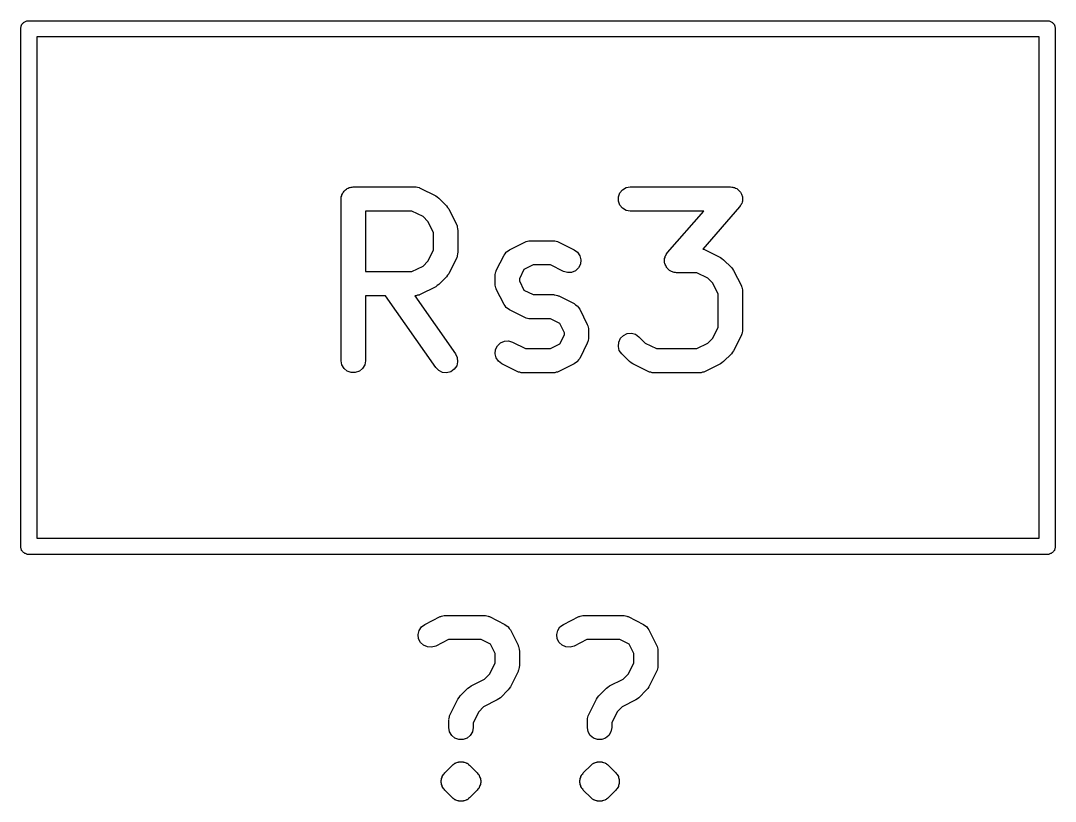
# Model space of a CAD drawing. Extents: x 49 to 243, y -147 to -41.
# Drawn here: x 162.15 to 168.55, y -87.51 to -82.68 of the extents above; entities that cross this region are included whole.
import ezdxf

# ---------------------------------------------------------------- set-up
doc = ezdxf.new("R2010")
doc.units = 0
doc.header["$MEASUREMENT"] = 0
doc.layers.add('BLACK', color=7, linetype='CONTINUOUS')

msp = doc.modelspace()

# ---------------------------------------------------------------- linework, layer by layer
at = {"layer": 'BLACK', "linetype": 'CONTINUOUS'}
for p, q in [((162.171, -82.6891), (162.175, -82.6869)), ((162.175, -82.6869), (162.179, -82.684)), ((162.179, -82.684), (162.183, -82.6825)), ((162.183, -82.6825), (162.187, -82.6803)), ((162.187, -82.6803), (162.191, -82.6795)), ((162.191, -82.6795), (162.195, -82.678)), ((162.195, -82.678), (168.513, -82.678)), ((168.513, -82.678), (168.517, -82.6795)), ((168.517, -82.6795), (168.521, -82.6803)), ((168.521, -82.6803), (168.525, -82.6825)), ((168.525, -82.6825), (168.529, -82.684)), ((168.529, -82.684), (168.533, -82.6869)), ((168.533, -82.6869), (168.537, -82.6891)), ((162.154, -82.7192), (162.156, -82.715)), ((162.154, -82.7368), (162.154, -82.7192)), ((162.154, -85.9192), (162.154, -82.7368)), ((162.154, -82.7368), (162.154, -82.7368)), ((162.156, -82.7106), (162.159, -82.7068)), ((162.156, -82.715), (162.156, -82.7106)), ((162.159, -82.7068), (162.16, -82.7026)), ((162.16, -82.7026), (162.163, -82.6992)), ((162.163, -82.6992), (162.165, -82.6954)), ((162.165, -82.6954), (162.169, -82.6925)), ((162.169, -82.6925), (162.171, -82.6891)), ((168.537, -82.6891), (168.539, -82.6925)), ((168.539, -82.6925), (168.543, -82.6954)), ((168.543, -82.6954), (168.545, -82.6992)), ((168.545, -82.6992), (168.548, -82.7026)), ((168.548, -82.7026), (168.549, -82.7068)), ((168.549, -82.7068), (168.552, -82.7106)), ((168.552, -82.7106), (168.552, -82.715)), ((168.552, -82.715), (168.554, -82.7192)), ((168.554, -82.7192), (168.554, -85.9368)), ((162.254, -82.778), (162.254, -85.878)), ((168.454, -82.778), (162.254, -82.778)), ((168.454, -85.878), (168.454, -82.778)), ((164.18, -83.7132), (164.185, -83.7099)), ((164.185, -83.7099), (164.192, -83.7088)), ((164.192, -83.7088), (164.198, -83.7065)), ((164.198, -83.7065), (164.205, -83.7065)), ((164.205, -83.7065), (164.211, -83.7054)), ((164.211, -83.7054), (164.592, -83.7054)), ((164.592, -83.7054), (164.596, -83.7061)), ((164.596, -83.7061), (164.601, -83.7059)), ((164.601, -83.7059), (164.609, -83.7084)), ((164.609, -83.7084), (164.618, -83.7099)), ((164.618, -83.7099), (164.621, -83.7121)), ((165.877, -83.7229), (165.9, -83.7099)), ((165.9, -83.7099), (165.925, -83.7054)), ((165.925, -83.7054), (166.544, -83.7054)), ((166.544, -83.7054), (166.552, -83.7067)), ((166.552, -83.7067), (166.559, -83.7068)), ((166.559, -83.7068), (166.564, -83.7089)), ((166.564, -83.7089), (166.57, -83.7099)), ((166.57, -83.7099), (166.576, -83.7136)), ((164.136, -83.7804), (164.137, -83.7739)), ((164.137, -83.7674), (164.14, -83.7612)), ((164.137, -83.7739), (164.137, -83.7674)), ((164.14, -83.7612), (164.141, -83.7547)), ((164.141, -83.7547), (164.144, -83.749)), ((164.144, -83.749), (164.146, -83.7429)), ((164.146, -83.7429), (164.15, -83.7379)), ((164.15, -83.7379), (164.154, -83.7322)), ((164.154, -83.7322), (164.159, -83.728)), ((164.159, -83.728), (164.163, -83.7229)), ((164.163, -83.7229), (164.169, -83.7196)), ((164.169, -83.7196), (164.174, -83.7154)), ((164.174, -83.7154), (164.18, -83.7132)), ((164.621, -83.7121), (164.626, -83.7133)), ((164.626, -83.7133), (164.721, -83.7609)), ((164.721, -83.7609), (164.731, -83.7681)), ((164.731, -83.7681), (164.74, -83.775)), ((164.74, -83.775), (164.788, -83.8226)), ((165.852, -83.7674), (165.86, -83.7429)), ((165.852, -83.7934), (165.852, -83.7674)), ((165.86, -83.7429), (165.877, -83.7229)), ((166.576, -83.7136), (166.583, -83.7162)), ((166.583, -83.7162), (166.588, -83.72)), ((166.588, -83.72), (166.593, -83.7229)), ((166.593, -83.7229), (166.597, -83.7285)), ((166.597, -83.7285), (166.603, -83.7334)), ((166.603, -83.7334), (166.606, -83.7384)), ((166.606, -83.7384), (166.609, -83.7429)), ((166.609, -83.7429), (166.612, -83.7498)), ((166.612, -83.7498), (166.615, -83.7562)), ((166.615, -83.7562), (166.616, -83.7619)), ((166.616, -83.7619), (166.618, -83.7674)), ((166.618, -83.7674), (166.618, -83.7747)), ((166.618, -83.7747), (166.619, -83.7819)), ((164.136, -84.7804), (164.136, -83.7804)), ((164.788, -83.8226), (164.795, -83.8324)), ((164.795, -83.8324), (164.802, -83.8421)), ((165.86, -83.8179), (165.852, -83.7934)), ((165.877, -83.8378), (165.86, -83.8179)), ((165.9, -83.8509), (165.877, -83.8378)), ((166.601, -83.8298), (166.373, -84.0898)), ((166.605, -83.8235), (166.601, -83.8298)), ((166.609, -83.8179), (166.605, -83.8235)), ((166.611, -83.8124), (166.609, -83.8179)), ((166.614, -83.8075), (166.611, -83.8124)), ((166.616, -83.8003), (166.614, -83.8075)), ((166.618, -83.7934), (166.616, -83.8003)), ((166.619, -83.7819), (166.618, -83.7876)), ((166.618, -83.7876), (166.618, -83.7934)), ((164.286, -83.8554), (164.286, -84.2292)), ((164.574, -83.8554), (164.286, -83.8554)), ((164.643, -83.8896), (164.574, -83.8554)), ((164.673, -83.92), (164.643, -83.8896)), ((164.802, -83.8421), (164.85, -83.9373)), ((165.925, -83.8554), (165.9, -83.8509)), ((166.379, -83.8554), (165.925, -83.8554)), ((166.155, -84.1119), (166.379, -83.8554)), ((164.708, -83.9886), (164.673, -83.92)), ((164.85, -83.9373), (164.851, -83.9415)), ((164.851, -83.9415), (164.853, -83.9452)), ((164.853, -83.9452), (164.855, -83.9539)), ((164.855, -83.9539), (164.857, -83.9623)), ((164.857, -83.9623), (164.857, -83.9666)), ((164.857, -83.9666), (164.858, -83.9709)), ((164.708, -84.096), (164.708, -83.9886)), ((164.858, -83.9709), (164.858, -84.1137)), ((164.673, -84.1645), (164.708, -84.096)), ((165.169, -84.1008), (165.178, -84.0943)), ((165.178, -84.0943), (165.273, -84.0466)), ((165.273, -84.0466), (165.277, -84.0454)), ((165.277, -84.0454), (165.281, -84.0432)), ((165.281, -84.0432), (165.289, -84.0417)), ((165.289, -84.0417), (165.298, -84.0392)), ((165.298, -84.0392), (165.302, -84.0395)), ((165.302, -84.0395), (165.306, -84.0387)), ((165.306, -84.0387), (165.449, -84.0387)), ((165.449, -84.0387), (165.453, -84.0395)), ((165.453, -84.0395), (165.458, -84.0392)), ((165.458, -84.0392), (165.466, -84.0417)), ((165.466, -84.0417), (165.475, -84.0432)), ((165.475, -84.0432), (165.479, -84.0454)), ((165.479, -84.0454), (165.483, -84.0466)), ((165.483, -84.0466), (165.578, -84.0943)), ((165.578, -84.0943), (165.599, -84.1098)), ((166.373, -84.0898), (166.38, -84.0909)), ((166.38, -84.0909), (166.383, -84.093)), ((166.383, -84.093), (166.388, -84.0943)), ((166.388, -84.0943), (166.483, -84.1419)), ((164.85, -84.1473), (164.802, -84.2425)), ((164.851, -84.1431), (164.85, -84.1473)), ((164.853, -84.1394), (164.851, -84.1431)), ((164.855, -84.1307), (164.853, -84.1394)), ((164.857, -84.1223), (164.855, -84.1307)), ((164.858, -84.1137), (164.857, -84.118)), ((164.857, -84.118), (164.857, -84.1223)), ((165.096, -84.223), (165.144, -84.1278)), ((165.144, -84.1278), (165.151, -84.119)), ((165.151, -84.119), (165.157, -84.1098)), ((165.157, -84.1098), (165.158, -84.1085)), ((165.158, -84.1085), (165.16, -84.1069)), ((165.16, -84.1069), (165.169, -84.1008)), ((165.599, -84.1098), (165.613, -84.1315)), ((165.613, -84.1315), (165.619, -84.1568)), ((165.619, -84.1568), (165.616, -84.1827)), ((166.136, -84.1598), (166.137, -84.1541)), ((166.137, -84.167), (166.136, -84.1598)), ((166.137, -84.1483), (166.14, -84.1414)), ((166.137, -84.1541), (166.137, -84.1483)), ((166.14, -84.1414), (166.141, -84.1342)), ((166.141, -84.1342), (166.144, -84.1293)), ((166.144, -84.1293), (166.146, -84.1238)), ((166.146, -84.1238), (166.151, -84.1182)), ((166.151, -84.1182), (166.155, -84.1119)), ((166.483, -84.1419), (166.492, -84.149)), ((166.492, -84.149), (166.502, -84.1559)), ((166.502, -84.1559), (166.55, -84.2035)), ((164.574, -84.2292), (164.643, -84.1949)), ((164.643, -84.1949), (164.673, -84.1645)), ((165.095, -84.2272), (165.096, -84.223)), ((165.267, -84.2172), (165.239, -84.2743)), ((165.324, -84.1887), (165.267, -84.2172)), ((165.432, -84.1887), (165.324, -84.1887)), ((165.511, -84.2284), (165.432, -84.1887)), ((165.586, -84.2239), (165.562, -84.2343)), ((165.605, -84.206), (165.586, -84.2239)), ((165.616, -84.1827), (165.605, -84.206)), ((166.137, -84.1744), (166.137, -84.167)), ((166.139, -84.1798), (166.137, -84.1744)), ((166.14, -84.1855), (166.139, -84.1798)), ((166.144, -84.1919), (166.14, -84.1855)), ((166.146, -84.1988), (166.144, -84.1919)), ((166.15, -84.2033), (166.146, -84.1988)), ((166.153, -84.2083), (166.15, -84.2033)), ((166.158, -84.2132), (166.153, -84.2083)), ((166.163, -84.2188), (166.158, -84.2132)), ((166.168, -84.2217), (166.163, -84.2188)), ((166.172, -84.2255), (166.168, -84.2217)), ((166.55, -84.2035), (166.557, -84.2134)), ((166.557, -84.2134), (166.564, -84.223)), ((166.564, -84.223), (166.612, -84.3183)), ((164.286, -84.2292), (164.574, -84.2292)), ((164.788, -84.262), (164.74, -84.3096)), ((164.795, -84.2522), (164.788, -84.262)), ((164.802, -84.2425), (164.795, -84.2522)), ((165.089, -84.248), (165.092, -84.2396)), ((165.089, -84.2523), (165.089, -84.248)), ((165.089, -84.2566), (165.089, -84.2523)), ((165.089, -84.3042), (165.089, -84.2566)), ((165.092, -84.2396), (165.093, -84.2309)), ((165.093, -84.2309), (165.095, -84.2272)), ((165.239, -84.2743), (165.239, -84.2865)), ((165.239, -84.2865), (165.267, -84.3435)), ((165.536, -84.2358), (165.511, -84.2284)), ((165.562, -84.2343), (165.536, -84.2358)), ((166.179, -84.2281), (166.172, -84.2255)), ((166.185, -84.2318), (166.179, -84.2281)), ((166.191, -84.2328), (166.185, -84.2318)), ((166.197, -84.2349), (166.191, -84.2328)), ((166.204, -84.2351), (166.197, -84.2349)), ((166.211, -84.2363), (166.204, -84.2351)), ((166.336, -84.2363), (166.211, -84.2363)), ((166.405, -84.2706), (166.336, -84.2363)), ((166.435, -84.301), (166.405, -84.2706)), ((164.721, -84.3237), (164.626, -84.3713)), ((164.731, -84.3165), (164.721, -84.3237)), ((164.74, -84.3096), (164.731, -84.3165)), ((165.089, -84.3084), (165.089, -84.3042)), ((165.089, -84.3128), (165.089, -84.3084)), ((165.092, -84.3212), (165.089, -84.3128)), ((165.093, -84.3298), (165.092, -84.3212)), ((165.095, -84.3336), (165.093, -84.3298)), ((165.096, -84.3377), (165.095, -84.3336)), ((165.144, -84.433), (165.096, -84.3377)), ((165.267, -84.3435), (165.324, -84.372)), ((166.469, -84.3695), (166.435, -84.301)), ((166.612, -84.3183), (166.613, -84.3224)), ((166.613, -84.3224), (166.615, -84.3262)), ((166.615, -84.3262), (166.616, -84.3348)), ((166.616, -84.3348), (166.619, -84.3432)), ((166.619, -84.3432), (166.619, -84.3475)), ((166.619, -84.3475), (166.619, -84.3518)), ((166.619, -84.3518), (166.619, -84.5899)), ((164.41, -84.3792), (164.286, -84.3792)), ((164.286, -84.3792), (164.286, -84.7804)), ((164.721, -84.8234), (164.41, -84.3792)), ((164.596, -84.3784), (164.593, -84.379)), ((164.593, -84.379), (164.844, -84.7374)), ((164.601, -84.3787), (164.596, -84.3784)), ((164.609, -84.3762), (164.601, -84.3787)), ((164.618, -84.3747), (164.609, -84.3762)), ((164.621, -84.3725), (164.618, -84.3747)), ((164.626, -84.3713), (164.621, -84.3725)), ((165.324, -84.372), (165.449, -84.372)), ((165.449, -84.372), (165.453, -84.3728)), ((165.453, -84.3728), (165.458, -84.3725)), ((165.458, -84.3725), (165.466, -84.375)), ((165.466, -84.375), (165.475, -84.3766)), ((165.475, -84.3766), (165.479, -84.3787)), ((165.479, -84.3787), (165.483, -84.38)), ((165.483, -84.38), (165.578, -84.4276)), ((166.469, -84.5722), (166.469, -84.3695)), ((165.151, -84.4418), (165.144, -84.433)), ((165.157, -84.451), (165.151, -84.4418)), ((165.158, -84.4522), (165.157, -84.451)), ((165.16, -84.4539), (165.158, -84.4522)), ((165.169, -84.46), (165.16, -84.4539)), ((165.178, -84.4665), (165.169, -84.46)), ((165.273, -84.5141), (165.178, -84.4665)), ((165.578, -84.4276), (165.587, -84.4341)), ((165.587, -84.4341), (165.596, -84.4402)), ((165.596, -84.4402), (165.597, -84.4419)), ((165.597, -84.4419), (165.599, -84.4431)), ((165.599, -84.4431), (165.605, -84.4523)), ((165.605, -84.4523), (165.612, -84.4611)), ((165.612, -84.4611), (165.659, -84.5564)), ((165.277, -84.5154), (165.273, -84.5141)), ((165.281, -84.5175), (165.277, -84.5154)), ((165.289, -84.519), (165.281, -84.5175)), ((165.298, -84.5216), (165.289, -84.519)), ((165.302, -84.5213), (165.298, -84.5216)), ((165.306, -84.522), (165.302, -84.5213)), ((165.432, -84.522), (165.306, -84.522)), ((165.489, -84.5506), (165.432, -84.522)), ((165.517, -84.6076), (165.489, -84.5506)), ((165.517, -84.6198), (165.517, -84.6076)), ((165.659, -84.5564), (165.66, -84.5605)), ((165.66, -84.5605), (165.663, -84.5643)), ((165.663, -84.5643), (165.664, -84.5729)), ((165.664, -84.5729), (165.667, -84.5813)), ((165.667, -84.5813), (165.666, -84.5856)), ((165.666, -84.5856), (165.667, -84.5899)), ((165.667, -84.5899), (165.667, -84.6375)), ((166.435, -84.6407), (166.469, -84.5722)), ((166.616, -84.6069), (166.615, -84.6156)), ((166.619, -84.5985), (166.616, -84.6069)), ((166.619, -84.5899), (166.619, -84.5942)), ((166.619, -84.5942), (166.619, -84.5985)), ((165.103, -84.6881), (165.122, -84.6702)), ((165.122, -84.6702), (165.146, -84.6598)), ((165.146, -84.6598), (165.172, -84.6583)), ((165.172, -84.6583), (165.197, -84.6657)), ((165.197, -84.6657), (165.276, -84.7054)), ((165.489, -84.6769), (165.517, -84.6198)), ((165.659, -84.6711), (165.612, -84.7663)), ((165.66, -84.6669), (165.659, -84.6711)), ((165.663, -84.6632), (165.66, -84.6669)), ((165.664, -84.6545), (165.663, -84.6632)), ((165.667, -84.6461), (165.664, -84.6545)), ((165.667, -84.6375), (165.666, -84.6418)), ((165.666, -84.6418), (165.667, -84.6461)), ((165.851, -84.6917), (165.853, -84.6657)), ((165.853, -84.6657), (165.864, -84.6421)), ((165.864, -84.6421), (165.882, -84.6237)), ((165.882, -84.6237), (165.906, -84.6127)), ((165.906, -84.6127), (165.932, -84.6104)), ((165.932, -84.6104), (165.957, -84.6172)), ((165.957, -84.6172), (165.978, -84.6321)), ((165.978, -84.6321), (166.017, -84.6711)), ((166.017, -84.6711), (166.086, -84.7054)), ((166.336, -84.7054), (166.405, -84.6711)), ((166.405, -84.6711), (166.435, -84.6407)), ((166.612, -84.6234), (166.564, -84.7187)), ((166.613, -84.6193), (166.612, -84.6234)), ((166.615, -84.6156), (166.613, -84.6193)), ((165.089, -84.7373), (165.092, -84.7114)), ((165.092, -84.7114), (165.103, -84.6881)), ((165.276, -84.7054), (165.432, -84.7054)), ((165.432, -84.7054), (165.489, -84.6769)), ((165.857, -84.7168), (165.851, -84.6917)), ((165.872, -84.7382), (165.857, -84.7168)), ((166.086, -84.7054), (166.336, -84.7054)), ((166.557, -84.7283), (166.55, -84.7382)), ((166.564, -84.7187), (166.557, -84.7283)), ((164.141, -84.806), (164.136, -84.7804)), ((164.286, -84.7804), (164.282, -84.806)), ((164.844, -84.7374), (164.855, -84.761)), ((164.857, -84.7869), (164.851, -84.8121)), ((164.855, -84.761), (164.857, -84.7869)), ((165.095, -84.7626), (165.089, -84.7373)), ((165.109, -84.7843), (165.095, -84.7626)), ((165.13, -84.7998), (165.109, -84.7843)), ((165.225, -84.8475), (165.13, -84.7998)), ((165.578, -84.7998), (165.483, -84.8475)), ((165.587, -84.7933), (165.578, -84.7998)), ((165.596, -84.7872), (165.587, -84.7933)), ((165.597, -84.7856), (165.596, -84.7872)), ((165.599, -84.7843), (165.597, -84.7856)), ((165.605, -84.7751), (165.599, -84.7843)), ((165.612, -84.7663), (165.605, -84.7751)), ((165.92, -84.7858), (165.872, -84.7382)), ((165.93, -84.7927), (165.92, -84.7858)), ((165.94, -84.7998), (165.93, -84.7927)), ((166.035, -84.8475), (165.94, -84.7998)), ((166.483, -84.7998), (166.388, -84.8475)), ((166.492, -84.7927), (166.483, -84.7998)), ((166.502, -84.7858), (166.492, -84.7927)), ((166.55, -84.7382), (166.502, -84.7858)), ((164.154, -84.8286), (164.141, -84.806)), ((164.174, -84.8453), (164.154, -84.8286)), ((164.198, -84.8542), (164.174, -84.8453)), ((164.224, -84.8542), (164.198, -84.8542)), ((164.249, -84.8453), (164.224, -84.8542)), ((164.269, -84.8286), (164.249, -84.8453)), ((164.282, -84.806), (164.269, -84.8286)), ((164.74, -84.8418), (164.721, -84.8234)), ((164.763, -84.8528), (164.74, -84.8418)), ((164.789, -84.8551), (164.763, -84.8528)), ((164.814, -84.8484), (164.789, -84.8551)), ((164.836, -84.8334), (164.814, -84.8484)), ((164.851, -84.8121), (164.836, -84.8334)), ((165.229, -84.8487), (165.225, -84.8475)), ((165.233, -84.8509), (165.229, -84.8487)), ((165.242, -84.8524), (165.233, -84.8509)), ((165.25, -84.8549), (165.242, -84.8524)), ((165.255, -84.8546), (165.25, -84.8549)), ((165.259, -84.8554), (165.255, -84.8546)), ((165.449, -84.8554), (165.259, -84.8554)), ((165.453, -84.8546), (165.449, -84.8554)), ((165.458, -84.8549), (165.453, -84.8546)), ((165.466, -84.8524), (165.458, -84.8549)), ((165.475, -84.8509), (165.466, -84.8524)), ((165.479, -84.8487), (165.475, -84.8509)), ((165.483, -84.8475), (165.479, -84.8487)), ((166.039, -84.8487), (166.035, -84.8475)), ((166.043, -84.8509), (166.039, -84.8487)), ((166.051, -84.8524), (166.043, -84.8509)), ((166.06, -84.8549), (166.051, -84.8524)), ((166.064, -84.8546), (166.06, -84.8549)), ((166.068, -84.8554), (166.064, -84.8546)), ((166.354, -84.8554), (166.068, -84.8554)), ((166.358, -84.8546), (166.354, -84.8554)), ((166.363, -84.8549), (166.358, -84.8546)), ((166.371, -84.8524), (166.363, -84.8549)), ((166.38, -84.8509), (166.371, -84.8524)), ((166.383, -84.8487), (166.38, -84.8509)), ((166.388, -84.8475), (166.383, -84.8487)), ((162.254, -85.878), (168.454, -85.878)), ((162.154, -85.9368), (162.154, -85.9192)), ((162.156, -85.941), (162.154, -85.9368)), ((162.156, -85.9454), (162.156, -85.941)), ((162.159, -85.9492), (162.156, -85.9454)), ((162.16, -85.9534), (162.159, -85.9492)), ((168.549, -85.9492), (168.548, -85.9534)), ((168.552, -85.9454), (168.549, -85.9492)), ((168.554, -85.9368), (168.552, -85.941)), ((168.552, -85.941), (168.552, -85.9454)), ((162.163, -85.9568), (162.16, -85.9534)), ((162.165, -85.9606), (162.163, -85.9568)), ((162.169, -85.9635), (162.165, -85.9606)), ((162.171, -85.9669), (162.169, -85.9635)), ((162.175, -85.9691), (162.171, -85.9669)), ((162.179, -85.972), (162.175, -85.9691)), ((162.183, -85.9735), (162.179, -85.972)), ((162.187, -85.9757), (162.183, -85.9735)), ((162.191, -85.9765), (162.187, -85.9757)), ((162.195, -85.978), (162.191, -85.9765)), ((168.513, -85.978), (162.195, -85.978)), ((168.517, -85.9765), (168.513, -85.978)), ((168.521, -85.9757), (168.517, -85.9765)), ((168.525, -85.9735), (168.521, -85.9757)), ((168.529, -85.972), (168.525, -85.9735)), ((168.533, -85.9691), (168.529, -85.972)), ((168.537, -85.9669), (168.533, -85.9691)), ((168.539, -85.9635), (168.537, -85.9669)), ((168.543, -85.9606), (168.539, -85.9635)), ((168.545, -85.9568), (168.543, -85.9606)), ((168.548, -85.9534), (168.545, -85.9568)), ((164.654, -86.4109), (164.749, -86.3633)), ((164.749, -86.3633), (164.753, -86.3621)), ((164.753, -86.3621), (164.757, -86.3599)), ((164.757, -86.3599), (164.766, -86.3584)), ((164.766, -86.3584), (164.774, -86.3559)), ((164.774, -86.3559), (164.778, -86.3561)), ((164.778, -86.3561), (164.783, -86.3554)), ((164.783, -86.3554), (165.021, -86.3554)), ((165.021, -86.3554), (165.025, -86.3561)), ((165.025, -86.3561), (165.029, -86.3559)), ((165.029, -86.3559), (165.038, -86.3584)), ((165.038, -86.3584), (165.046, -86.3599)), ((165.046, -86.3599), (165.05, -86.3621)), ((165.05, -86.3621), (165.054, -86.3633)), ((165.054, -86.3633), (165.149, -86.4109)), ((165.511, -86.4109), (165.606, -86.3633)), ((165.606, -86.3633), (165.61, -86.3621)), ((165.61, -86.3621), (165.614, -86.3599)), ((165.614, -86.3599), (165.623, -86.3584)), ((165.623, -86.3584), (165.631, -86.3559)), ((165.631, -86.3559), (165.635, -86.3561)), ((165.635, -86.3561), (165.64, -86.3554)), ((165.64, -86.3554), (165.878, -86.3554)), ((165.878, -86.3554), (165.882, -86.3561)), ((165.882, -86.3561), (165.886, -86.3559)), ((165.886, -86.3559), (165.895, -86.3584)), ((165.895, -86.3584), (165.903, -86.3599)), ((165.903, -86.3599), (165.907, -86.3621)), ((165.907, -86.3621), (165.911, -86.3633)), ((165.911, -86.3633), (166.007, -86.4109)), ((164.612, -86.4735), (164.619, -86.4482)), ((164.619, -86.4482), (164.633, -86.4264)), ((164.633, -86.4264), (164.654, -86.4109)), ((165.149, -86.4109), (165.158, -86.4175)), ((165.158, -86.4175), (165.167, -86.4235)), ((165.167, -86.4235), (165.169, -86.4252)), ((165.169, -86.4252), (165.17, -86.4264)), ((165.17, -86.4264), (165.176, -86.4356)), ((165.176, -86.4356), (165.183, -86.4445)), ((165.183, -86.4445), (165.231, -86.5397)), ((165.47, -86.4735), (165.476, -86.4482)), ((165.476, -86.4482), (165.49, -86.4264)), ((165.49, -86.4264), (165.511, -86.4109)), ((166.007, -86.4109), (166.015, -86.4175)), ((166.015, -86.4175), (166.025, -86.4235)), ((166.025, -86.4235), (166.026, -86.4252)), ((166.026, -86.4252), (166.028, -86.4264)), ((166.028, -86.4264), (166.034, -86.4356)), ((166.034, -86.4356), (166.04, -86.4445)), ((166.04, -86.4445), (166.088, -86.5397)), ((164.615, -86.4994), (164.612, -86.4735)), ((164.627, -86.5227), (164.615, -86.4994)), ((164.646, -86.5406), (164.627, -86.5227)), ((164.8, -86.5054), (164.721, -86.5451)), ((165.003, -86.5054), (164.8, -86.5054)), ((165.06, -86.5339), (165.003, -86.5054)), ((165.473, -86.4994), (165.47, -86.4735)), ((165.484, -86.5227), (165.473, -86.4994)), ((165.503, -86.5406), (165.484, -86.5227)), ((165.657, -86.5054), (165.578, -86.5451)), ((165.86, -86.5054), (165.657, -86.5054)), ((165.917, -86.5339), (165.86, -86.5054)), ((164.67, -86.5509), (164.646, -86.5406)), ((164.696, -86.5525), (164.67, -86.5509)), ((164.721, -86.5451), (164.696, -86.5525)), ((165.089, -86.5909), (165.06, -86.5339)), ((165.089, -86.6508), (165.089, -86.5909)), ((165.231, -86.5397), (165.232, -86.5438)), ((165.232, -86.5438), (165.234, -86.5476)), ((165.234, -86.5476), (165.236, -86.5562)), ((165.236, -86.5562), (165.238, -86.5647)), ((165.238, -86.5647), (165.238, -86.569)), ((165.238, -86.569), (165.239, -86.5732)), ((165.239, -86.5732), (165.239, -86.6685)), ((165.527, -86.5509), (165.503, -86.5406)), ((165.553, -86.5525), (165.527, -86.5509)), ((165.578, -86.5451), (165.553, -86.5525)), ((165.946, -86.5909), (165.917, -86.5339)), ((165.946, -86.6508), (165.946, -86.5909)), ((166.088, -86.5397), (166.089, -86.5438)), ((166.089, -86.5438), (166.091, -86.5476)), ((166.091, -86.5476), (166.093, -86.5562)), ((166.093, -86.5562), (166.095, -86.5647)), ((166.095, -86.5647), (166.095, -86.569)), ((166.095, -86.569), (166.096, -86.5732)), ((166.096, -86.5732), (166.096, -86.6685)), ((165.054, -86.7193), (165.089, -86.6508)), ((165.911, -86.7193), (165.946, -86.6508)), ((165.024, -86.7497), (165.054, -86.7193)), ((165.231, -86.702), (165.183, -86.7973)), ((165.232, -86.6979), (165.231, -86.702)), ((165.234, -86.6941), (165.232, -86.6979)), ((165.236, -86.6855), (165.234, -86.6941)), ((165.238, -86.6771), (165.236, -86.6855)), ((165.239, -86.6685), (165.238, -86.6727)), ((165.238, -86.6727), (165.238, -86.6771)), ((165.881, -86.7497), (165.911, -86.7193)), ((166.088, -86.702), (166.04, -86.7973)), ((166.089, -86.6979), (166.088, -86.702)), ((166.091, -86.6941), (166.089, -86.6979)), ((166.093, -86.6855), (166.091, -86.6941)), ((166.095, -86.6771), (166.093, -86.6855)), ((166.096, -86.6685), (166.095, -86.6727)), ((166.095, -86.6727), (166.095, -86.6771)), ((164.94, -86.7919), (165.024, -86.7497)), ((165.797, -86.7919), (165.881, -86.7497)), ((164.872, -86.8535), (164.92, -86.8059)), ((164.92, -86.8059), (164.93, -86.799)), ((164.93, -86.799), (164.94, -86.7919)), ((165.169, -86.8167), (165.121, -86.8644)), ((165.176, -86.8069), (165.169, -86.8167)), ((165.183, -86.7973), (165.176, -86.8069)), ((165.73, -86.8535), (165.777, -86.8059)), ((165.777, -86.8059), (165.787, -86.799)), ((165.787, -86.799), (165.797, -86.7919)), ((166.026, -86.8167), (165.978, -86.8644)), ((166.033, -86.8069), (166.026, -86.8167)), ((166.04, -86.7973), (166.033, -86.8069)), ((164.811, -86.9683), (164.858, -86.873)), ((164.858, -86.873), (164.866, -86.8634)), ((164.866, -86.8634), (164.872, -86.8535)), ((165.102, -86.8784), (165.017, -86.9206)), ((165.111, -86.8713), (165.102, -86.8784)), ((165.121, -86.8644), (165.111, -86.8713)), ((165.668, -86.9683), (165.715, -86.873)), ((165.715, -86.873), (165.723, -86.8634)), ((165.723, -86.8634), (165.73, -86.8535)), ((165.959, -86.8784), (165.875, -86.9206)), ((165.969, -86.8713), (165.959, -86.8784)), ((165.978, -86.8644), (165.969, -86.8713)), ((164.807, -86.9762), (164.809, -86.9724)), ((164.809, -86.9724), (164.811, -86.9683)), ((164.987, -86.951), (164.953, -87.0195)), ((165.017, -86.9206), (164.987, -86.951)), ((165.664, -86.9762), (165.667, -86.9724)), ((165.667, -86.9724), (165.668, -86.9683)), ((165.844, -86.951), (165.81, -87.0195)), ((165.875, -86.9206), (165.844, -86.951)), ((164.803, -86.9932), (164.806, -86.9848)), ((164.804, -86.9975), (164.803, -86.9932)), ((164.803, -87.0018), (164.804, -86.9975)), ((164.803, -87.0494), (164.803, -87.0018)), ((164.806, -86.9848), (164.807, -86.9762)), ((164.953, -87.0195), (164.953, -87.0494)), ((165.66, -86.9932), (165.663, -86.9848)), ((165.661, -86.9975), (165.66, -86.9932)), ((165.66, -87.0018), (165.661, -86.9975)), ((165.66, -87.0494), (165.66, -87.0018)), ((165.663, -86.9848), (165.664, -86.9762)), ((165.81, -87.0195), (165.81, -87.0494)), ((164.807, -87.0751), (164.803, -87.0494)), ((164.82, -87.0976), (164.807, -87.0751)), ((164.84, -87.1144), (164.82, -87.0976)), ((164.935, -87.0976), (164.915, -87.1144)), ((164.948, -87.0751), (164.935, -87.0976)), ((164.953, -87.0494), (164.948, -87.0751)), ((165.664, -87.0751), (165.66, -87.0494)), ((165.677, -87.0976), (165.664, -87.0751)), ((165.697, -87.1144), (165.677, -87.0976)), ((165.792, -87.0976), (165.772, -87.1144)), ((165.805, -87.0751), (165.792, -87.0976)), ((165.81, -87.0494), (165.805, -87.0751)), ((164.865, -87.1233), (164.84, -87.1144)), ((164.891, -87.1233), (164.865, -87.1233)), ((164.915, -87.1144), (164.891, -87.1233)), ((165.722, -87.1233), (165.697, -87.1144)), ((165.748, -87.1233), (165.722, -87.1233)), ((165.772, -87.1144), (165.748, -87.1233)), ((164.777, -87.3297), (164.825, -87.2821)), ((164.825, -87.2821), (164.83, -87.2783)), ((164.83, -87.2783), (164.835, -87.2737)), ((164.835, -87.2737), (164.838, -87.2723)), ((164.838, -87.2723), (164.84, -87.2702)), ((164.84, -87.2702), (164.843, -87.2691)), ((164.843, -87.2691), (164.846, -87.2672)), ((164.846, -87.2672), (164.852, -87.2655)), ((164.852, -87.2655), (164.858, -87.2627)), ((164.858, -87.2627), (164.862, -87.2624)), ((164.862, -87.2624), (164.865, -87.2613)), ((164.865, -87.2613), (164.868, -87.2613)), ((164.868, -87.2613), (164.871, -87.2604)), ((164.871, -87.2604), (164.878, -87.261)), ((164.878, -87.261), (164.884, -87.2604)), ((164.884, -87.2604), (164.888, -87.2613)), ((164.888, -87.2613), (164.891, -87.2613)), ((164.891, -87.2613), (164.894, -87.2624)), ((164.894, -87.2624), (164.897, -87.2627)), ((164.897, -87.2627), (164.903, -87.2655)), ((164.903, -87.2655), (164.91, -87.2672)), ((164.91, -87.2672), (164.912, -87.2691)), ((164.912, -87.2691), (164.915, -87.2702)), ((164.915, -87.2702), (164.918, -87.2723)), ((164.918, -87.2723), (164.921, -87.2737)), ((164.921, -87.2737), (164.925, -87.2783)), ((164.925, -87.2783), (164.931, -87.2821)), ((164.931, -87.2821), (164.978, -87.3297)), ((165.634, -87.3297), (165.682, -87.2821)), ((165.682, -87.2821), (165.687, -87.2783)), ((165.687, -87.2783), (165.692, -87.2737)), ((165.692, -87.2737), (165.695, -87.2723)), ((165.695, -87.2723), (165.697, -87.2702)), ((165.697, -87.2702), (165.701, -87.2691)), ((165.701, -87.2691), (165.703, -87.2672)), ((165.703, -87.2672), (165.71, -87.2655)), ((165.71, -87.2655), (165.716, -87.2627)), ((165.716, -87.2627), (165.719, -87.2624)), ((165.719, -87.2624), (165.722, -87.2613)), ((165.722, -87.2613), (165.725, -87.2613)), ((165.725, -87.2613), (165.728, -87.2604)), ((165.728, -87.2604), (165.735, -87.261)), ((165.735, -87.261), (165.741, -87.2604)), ((165.741, -87.2604), (165.745, -87.2613)), ((165.745, -87.2613), (165.748, -87.2613)), ((165.748, -87.2613), (165.751, -87.2624)), ((165.751, -87.2624), (165.754, -87.2627)), ((165.754, -87.2627), (165.76, -87.2655)), ((165.76, -87.2655), (165.767, -87.2672)), ((165.767, -87.2672), (165.769, -87.2691)), ((165.769, -87.2691), (165.772, -87.2702)), ((165.772, -87.2702), (165.775, -87.2723)), ((165.775, -87.2723), (165.778, -87.2737)), ((165.778, -87.2737), (165.783, -87.2783)), ((165.783, -87.2783), (165.788, -87.2821)), ((165.788, -87.2821), (165.836, -87.3297)), ((164.758, -87.3633), (164.761, -87.3574)), ((164.761, -87.3574), (164.762, -87.3511)), ((164.762, -87.3511), (164.766, -87.3457)), ((164.766, -87.3457), (164.769, -87.3397)), ((164.769, -87.3397), (164.773, -87.3351)), ((164.773, -87.3351), (164.777, -87.3297)), ((164.978, -87.3297), (164.982, -87.3351)), ((164.982, -87.3351), (164.987, -87.3397)), ((164.987, -87.3397), (164.99, -87.3457)), ((164.99, -87.3457), (164.993, -87.3511)), ((164.993, -87.3511), (164.995, -87.3574)), ((164.995, -87.3574), (164.998, -87.3633)), ((165.615, -87.3633), (165.618, -87.3574)), ((165.618, -87.3574), (165.619, -87.3511)), ((165.619, -87.3511), (165.623, -87.3457)), ((165.623, -87.3457), (165.626, -87.3397)), ((165.626, -87.3397), (165.631, -87.3351)), ((165.631, -87.3351), (165.634, -87.3297)), ((165.836, -87.3297), (165.839, -87.3351)), ((165.839, -87.3351), (165.844, -87.3397)), ((165.844, -87.3397), (165.847, -87.3457)), ((165.847, -87.3457), (165.851, -87.3511)), ((165.851, -87.3511), (165.852, -87.3574)), ((165.852, -87.3574), (165.855, -87.3633)), ((164.755, -87.3762), (164.757, -87.3699)), ((164.756, -87.3828), (164.755, -87.3762)), ((164.755, -87.3893), (164.756, -87.3828)), ((164.757, -87.3956), (164.755, -87.3893)), ((164.757, -87.3699), (164.758, -87.3633)), ((164.758, -87.4022), (164.757, -87.3956)), ((164.761, -87.4081), (164.758, -87.4022)), ((164.762, -87.4145), (164.761, -87.4081)), ((164.766, -87.4198), (164.762, -87.4145)), ((164.769, -87.4258), (164.766, -87.4198)), ((164.99, -87.4198), (164.987, -87.4258)), ((164.993, -87.4145), (164.99, -87.4198)), ((164.995, -87.4081), (164.993, -87.4145)), ((164.998, -87.4022), (164.995, -87.4081)), ((164.998, -87.3633), (164.998, -87.3699)), ((164.998, -87.3699), (165, -87.3762)), ((165, -87.3893), (164.998, -87.3956)), ((164.998, -87.3956), (164.998, -87.4022)), ((165, -87.3762), (165, -87.3828)), ((165, -87.3828), (165, -87.3893)), ((165.613, -87.3762), (165.614, -87.3699)), ((165.613, -87.3828), (165.613, -87.3762)), ((165.613, -87.3893), (165.613, -87.3828)), ((165.614, -87.3956), (165.613, -87.3893)), ((165.614, -87.3699), (165.615, -87.3633)), ((165.615, -87.4022), (165.614, -87.3956)), ((165.618, -87.4081), (165.615, -87.4022)), ((165.619, -87.4145), (165.618, -87.4081)), ((165.623, -87.4198), (165.619, -87.4145)), ((165.626, -87.4258), (165.623, -87.4198)), ((165.847, -87.4198), (165.844, -87.4258)), ((165.851, -87.4145), (165.847, -87.4198)), ((165.852, -87.4081), (165.851, -87.4145)), ((165.855, -87.4022), (165.852, -87.4081)), ((165.855, -87.3633), (165.856, -87.3699)), ((165.856, -87.3956), (165.855, -87.4022)), ((165.856, -87.3699), (165.857, -87.3762)), ((165.857, -87.3893), (165.856, -87.3956)), ((165.857, -87.3762), (165.857, -87.3828)), ((165.857, -87.3828), (165.857, -87.3893)), ((164.773, -87.4304), (164.769, -87.4258)), ((164.777, -87.4358), (164.773, -87.4304)), ((164.825, -87.4834), (164.777, -87.4358)), ((164.83, -87.4872), (164.825, -87.4834)), ((164.835, -87.4918), (164.83, -87.4872)), ((164.925, -87.4872), (164.921, -87.4918)), ((164.931, -87.4834), (164.925, -87.4872)), ((164.978, -87.4358), (164.931, -87.4834)), ((164.982, -87.4304), (164.978, -87.4358)), ((164.987, -87.4258), (164.982, -87.4304)), ((165.631, -87.4304), (165.626, -87.4258)), ((165.634, -87.4358), (165.631, -87.4304)), ((165.682, -87.4834), (165.634, -87.4358)), ((165.687, -87.4872), (165.682, -87.4834)), ((165.692, -87.4918), (165.687, -87.4872)), ((165.783, -87.4872), (165.778, -87.4918)), ((165.788, -87.4834), (165.783, -87.4872)), ((165.836, -87.4358), (165.788, -87.4834)), ((165.839, -87.4304), (165.836, -87.4358)), ((165.844, -87.4258), (165.839, -87.4304)), ((164.838, -87.4932), (164.835, -87.4918)), ((164.84, -87.4953), (164.838, -87.4932)), ((164.843, -87.4965), (164.84, -87.4953)), ((164.846, -87.4984), (164.843, -87.4965)), ((164.852, -87.5001), (164.846, -87.4984)), ((164.858, -87.5028), (164.852, -87.5001)), ((164.862, -87.5031), (164.858, -87.5028)), ((164.865, -87.5042), (164.862, -87.5031)), ((164.868, -87.5042), (164.865, -87.5042)), ((164.871, -87.5051), (164.868, -87.5042)), ((164.878, -87.5045), (164.871, -87.5051)), ((164.884, -87.5051), (164.878, -87.5045)), ((164.888, -87.5042), (164.884, -87.5051)), ((164.891, -87.5042), (164.888, -87.5042)), ((164.894, -87.5031), (164.891, -87.5042)), ((164.897, -87.5028), (164.894, -87.5031)), ((164.903, -87.5001), (164.897, -87.5028)), ((164.91, -87.4984), (164.903, -87.5001)), ((164.912, -87.4965), (164.91, -87.4984)), ((164.915, -87.4953), (164.912, -87.4965)), ((164.918, -87.4932), (164.915, -87.4953)), ((164.921, -87.4918), (164.918, -87.4932)), ((165.695, -87.4932), (165.692, -87.4918)), ((165.697, -87.4953), (165.695, -87.4932)), ((165.701, -87.4965), (165.697, -87.4953)), ((165.703, -87.4984), (165.701, -87.4965)), ((165.71, -87.5001), (165.703, -87.4984)), ((165.716, -87.5028), (165.71, -87.5001)), ((165.719, -87.5031), (165.716, -87.5028)), ((165.722, -87.5042), (165.719, -87.5031)), ((165.725, -87.5042), (165.722, -87.5042)), ((165.728, -87.5051), (165.725, -87.5042)), ((165.735, -87.5045), (165.728, -87.5051)), ((165.741, -87.5051), (165.735, -87.5045)), ((165.745, -87.5042), (165.741, -87.5051)), ((165.748, -87.5042), (165.745, -87.5042)), ((165.751, -87.5031), (165.748, -87.5042)), ((165.754, -87.5028), (165.751, -87.5031)), ((165.76, -87.5001), (165.754, -87.5028)), ((165.767, -87.4984), (165.76, -87.5001)), ((165.769, -87.4965), (165.767, -87.4984)), ((165.772, -87.4953), (165.769, -87.4965)), ((165.775, -87.4932), (165.772, -87.4953)), ((165.778, -87.4918), (165.775, -87.4932))]:
    msp.add_line(p, q, dxfattribs=at)

doc.saveas('drawing.dxf')
